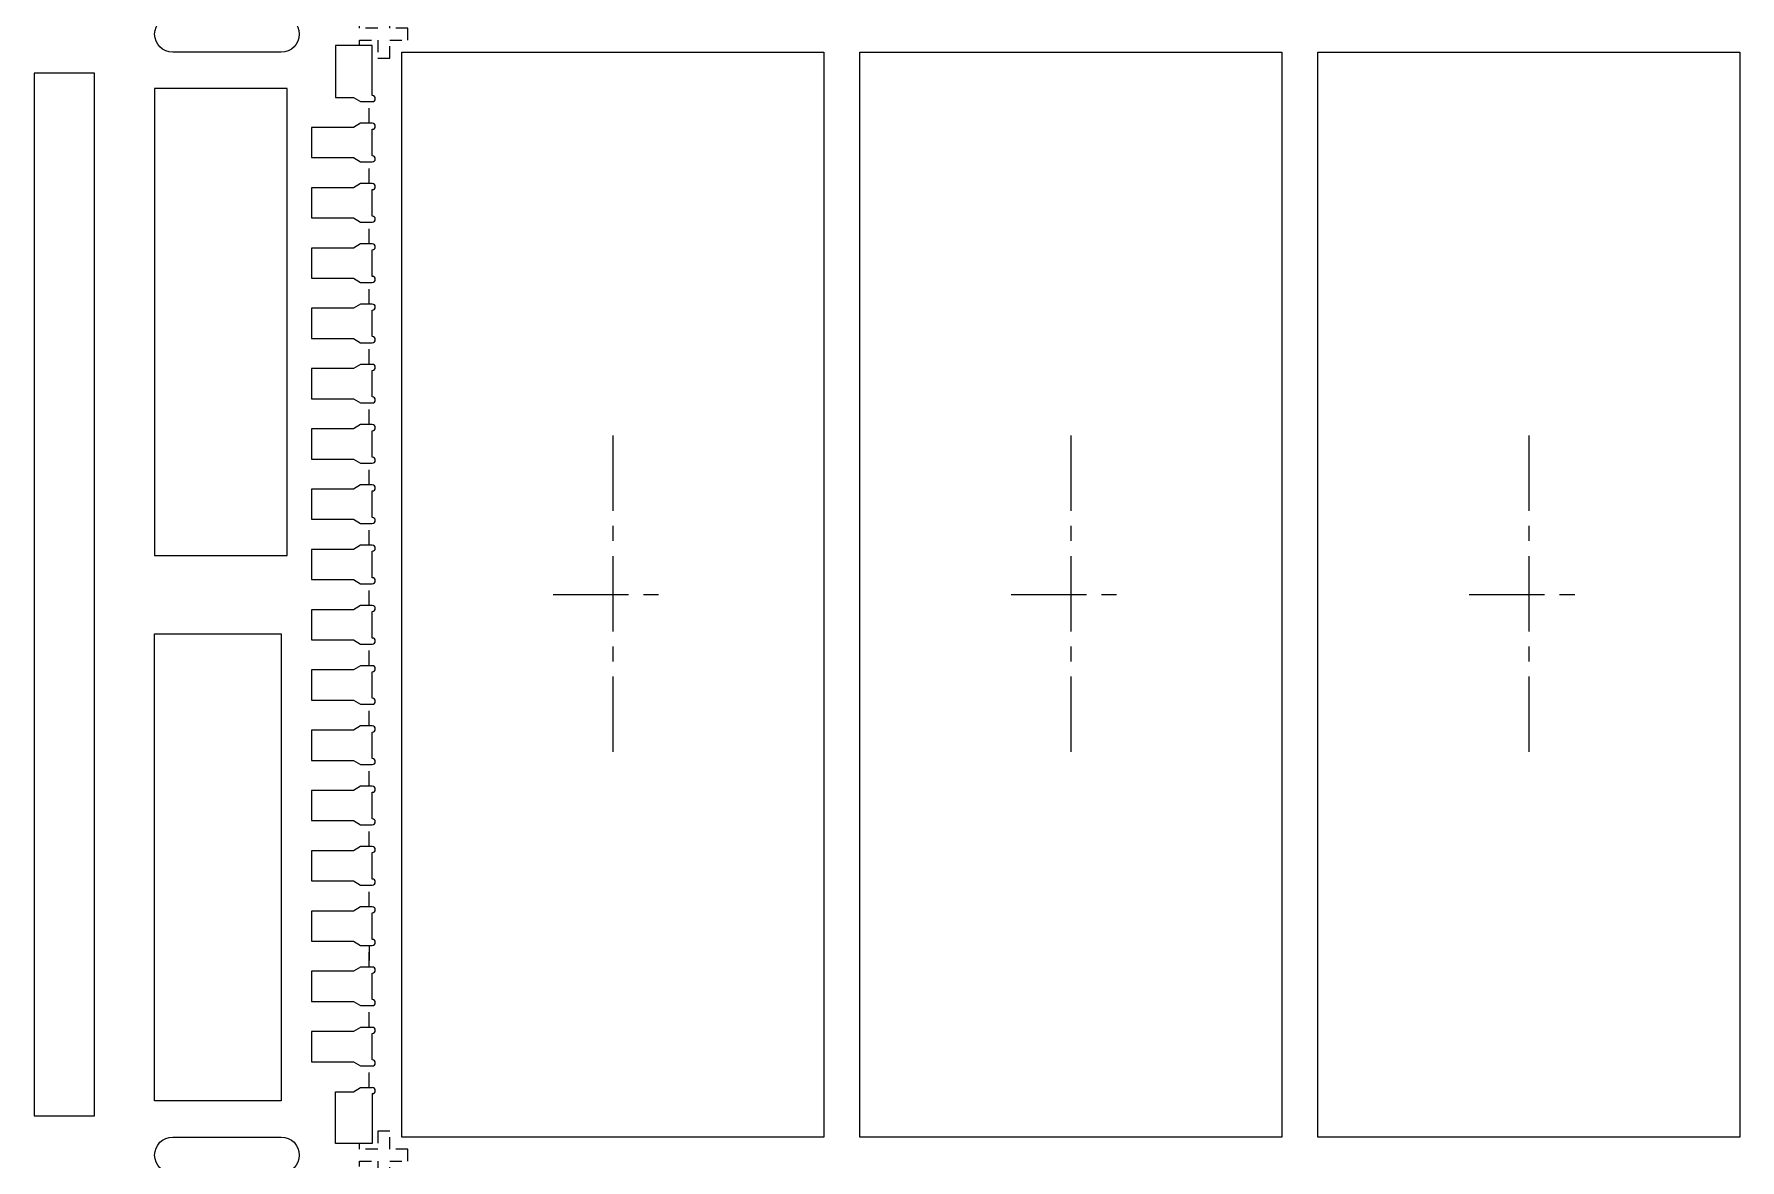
# Model space of a CAD drawing. Header units: millimetres. Extents: x -229 to -105, y -151 to 3.
# Drawn here: x -199.81 to -185.66, y -52.1 to -42.76 of the extents above; entities that cross this region are included whole.
import ezdxf

# ---------------------------------------------------------------- set-up
doc = ezdxf.new("R2010")
doc.units = ezdxf.units.MM
doc.linetypes.add('CENTER', pattern=[2, 1.25, -0.25, 0.25, -0.25])
doc.linetypes.add('HIDDEN', pattern=[0.375, 0.25, -0.125])
for name, color, linetype in [('1', 7, 'Continuous'), ('1D', 4, 'Continuous'), ('PKG', 2, 'Continuous'), ('中心线', 1, 'CENTER')]:
    doc.layers.add(name, color=color, linetype=linetype)

msp = doc.modelspace()

# ---------------------------------------------------------------- linework, layer by layer
at = {"lineweight": 9, "ltscale": 10, "elevation": -0.0526}
for points in [[(-197.764, -42.9123), (-198.664, -42.9123, -1), (-198.664, -42.6123), (-197.764, -42.6123, -1), (-197.764, -42.9123)], [(-197.764, -52.2123), (-198.664, -52.2123, -1), (-198.664, -51.9123), (-197.764, -51.9123, -1), (-197.764, -52.2123)]]:
    msp.add_lwpolyline(points, format="xyb", dxfattribs=at)
at = {"lineweight": 9, "elevation": -0.0526}
msp.add_lwpolyline([(-199.814, -51.7373), (-199.314, -51.7373), (-199.314, -43.0873), (-199.814, -43.0873)], close=True, dxfattribs=at)
at = {"lineweight": 9, "ltscale": 10, "elevation": -0.0526}
for points in [[(-198.814, -43.2123), (-198.814, -47.0873), (-197.714, -47.0873), (-197.714, -43.2123)], [(-198.814, -51.6123), (-198.814, -47.7373), (-197.764, -47.7373), (-197.764, -51.6123)]]:
    msp.add_lwpolyline(points, close=True, dxfattribs=at)
at = {"layer": '1', "lineweight": 9}
for p, q in [((-197.314, -42.8573, -0.0526), (-197.314, -43.2873, -0.0526)), ((-197.009, -42.8573, -0.0526), (-197.314, -42.8573, -0.0526)), ((-197.314, -42.8573, -0.0526), (-197.314, -43.2723, -0.0526)), ((-197.009, -43.2723, -0.0526), (-197.009, -42.8573, -0.0526)), ((-197.314, -43.2873, -0.0526), (-197.164, -43.2873, -0.0526)), ((-197.164, -43.2873, -0.0526), (-197.107, -43.3223, -0.0526)), ((-197.009, -43.2723, -0.0526), (-197.009, -43.2723, -0.0526)), ((-197.107, -43.3223, -0.0526), (-197.009, -43.3223, -0.0526)), ((-197.164, -51.5373, -0.0526), (-197.107, -51.5023, -0.0526)), ((-197.107, -51.5023, -0.0526), (-197.009, -51.5023, -0.0526)), ((-197.314, -51.9673, -0.0526), (-197.314, -51.5373, -0.0526)), ((-197.314, -51.5373, -0.0526), (-197.164, -51.5373, -0.0526)), ((-197.314, -51.9673, -0.0526), (-197.314, -51.5523, -0.0526)), ((-197.009, -51.5523, -0.0526), (-197.009, -51.5523, -0.0526)), ((-197.009, -51.5523, -0.0526), (-197.009, -51.9673, -0.0526)), ((-197.009, -51.9673, -0.0526), (-197.314, -51.9673, -0.0526))]:
    msp.add_line(p, q, dxfattribs=at)
at = {"layer": '1', "color": 0, "lineweight": 9}
for p, q in [((-197.514, -43.5373, -0.0526), (-197.514, -43.7873, -0.0526)), ((-197.164, -43.5373, -0.0526), (-197.514, -43.5373, -0.0526)), ((-197.107, -43.5023, -0.0526), (-197.164, -43.5373, -0.0526)), ((-197.009, -43.5023, -0.0526), (-197.107, -43.5023, -0.0526)), ((-197.009, -43.7723, -0.0526), (-197.009, -43.5523, -0.0526)), ((-197.514, -43.7873, -0.0526), (-197.164, -43.7873, -0.0526)), ((-197.164, -43.7873, -0.0526), (-197.107, -43.8223, -0.0526)), ((-197.107, -43.8223, -0.0526), (-197.009, -43.8223, -0.0526)), ((-197.107, -44.0023, -0.0526), (-197.164, -44.0373, -0.0526)), ((-197.009, -44.0023, -0.0526), (-197.107, -44.0023, -0.0526)), ((-197.514, -44.0373, -0.0526), (-197.514, -44.2873, -0.0526)), ((-197.164, -44.0373, -0.0526), (-197.514, -44.0373, -0.0526)), ((-197.009, -44.2723, -0.0526), (-197.009, -44.0523, -0.0526)), ((-197.514, -44.2873, -0.0526), (-197.164, -44.2873, -0.0526)), ((-197.164, -44.2873, -0.0526), (-197.107, -44.3223, -0.0526)), ((-197.107, -44.3223, -0.0526), (-197.009, -44.3223, -0.0526)), ((-197.514, -44.5373, -0.0526), (-197.514, -44.7873, -0.0526)), ((-197.164, -44.5373, -0.0526), (-197.514, -44.5373, -0.0526)), ((-197.107, -44.5023, -0.0526), (-197.164, -44.5373, -0.0526)), ((-197.009, -44.5023, -0.0526), (-197.107, -44.5023, -0.0526)), ((-197.009, -44.7723, -0.0526), (-197.009, -44.5523, -0.0526)), ((-197.514, -44.7873, -0.0526), (-197.164, -44.7873, -0.0526)), ((-197.164, -44.7873, -0.0526), (-197.107, -44.8223, -0.0526)), ((-197.107, -44.8223, -0.0526), (-197.009, -44.8223, -0.0526)), ((-197.514, -45.0373, -0.0526), (-197.514, -45.2873, -0.0526)), ((-197.164, -45.0373, -0.0526), (-197.514, -45.0373, -0.0526)), ((-197.107, -45.0023, -0.0526), (-197.164, -45.0373, -0.0526)), ((-197.009, -45.0023, -0.0526), (-197.107, -45.0023, -0.0526)), ((-197.009, -45.2723, -0.0526), (-197.009, -45.0523, -0.0526)), ((-197.514, -45.2873, -0.0526), (-197.164, -45.2873, -0.0526)), ((-197.164, -45.2873, -0.0526), (-197.107, -45.3223, -0.0526)), ((-197.107, -45.3223, -0.0526), (-197.009, -45.3223, -0.0526)), ((-197.514, -45.5373, -0.0526), (-197.514, -45.7873, -0.0526)), ((-197.164, -45.5373, -0.0526), (-197.514, -45.5373, -0.0526)), ((-197.107, -45.5023, -0.0526), (-197.164, -45.5373, -0.0526)), ((-197.009, -45.5023, -0.0526), (-197.107, -45.5023, -0.0526)), ((-197.009, -45.7723, -0.0526), (-197.009, -45.5523, -0.0526)), ((-197.514, -45.7873, -0.0526), (-197.164, -45.7873, -0.0526)), ((-197.164, -45.7873, -0.0526), (-197.107, -45.8223, -0.0526)), ((-197.107, -45.8223, -0.0526), (-197.009, -45.8223, -0.0526)), ((-197.514, -46.0373, -0.0526), (-197.514, -46.2873, -0.0526)), ((-197.164, -46.0373, -0.0526), (-197.514, -46.0373, -0.0526)), ((-197.107, -46.0023, -0.0526), (-197.164, -46.0373, -0.0526)), ((-197.009, -46.0023, -0.0526), (-197.107, -46.0023, -0.0526)), ((-197.009, -46.2723, -0.0526), (-197.009, -46.0523, -0.0526)), ((-197.514, -46.2873, -0.0526), (-197.164, -46.2873, -0.0526)), ((-197.164, -46.2873, -0.0526), (-197.107, -46.3223, -0.0526)), ((-197.107, -46.3223, -0.0526), (-197.009, -46.3223, -0.0526)), ((-197.514, -46.5373, -0.0526), (-197.514, -46.7873, -0.0526)), ((-197.164, -46.5373, -0.0526), (-197.514, -46.5373, -0.0526)), ((-197.107, -46.5023, -0.0526), (-197.164, -46.5373, -0.0526)), ((-197.009, -46.5023, -0.0526), (-197.107, -46.5023, -0.0526)), ((-197.009, -46.7723, -0.0526), (-197.009, -46.5523, -0.0526)), ((-197.514, -46.7873, -0.0526), (-197.164, -46.7873, -0.0526)), ((-197.164, -46.7873, -0.0526), (-197.107, -46.8223, -0.0526)), ((-197.107, -46.8223, -0.0526), (-197.009, -46.8223, -0.0526)), ((-197.514, -47.0373, -0.0526), (-197.514, -47.2873, -0.0526)), ((-197.164, -47.0373, -0.0526), (-197.514, -47.0373, -0.0526)), ((-197.107, -47.0023, -0.0526), (-197.164, -47.0373, -0.0526)), ((-197.009, -47.0023, -0.0526), (-197.107, -47.0023, -0.0526)), ((-197.009, -47.2723, -0.0526), (-197.009, -47.0523, -0.0526)), ((-197.514, -47.2873, -0.0526), (-197.164, -47.2873, -0.0526)), ((-197.164, -47.2873, -0.0526), (-197.107, -47.3223, -0.0526)), ((-197.107, -47.3223, -0.0526), (-197.009, -47.3223, -0.0526)), ((-197.514, -47.5373, -0.0526), (-197.514, -47.7873, -0.0526)), ((-197.164, -47.5373, -0.0526), (-197.514, -47.5373, -0.0526)), ((-197.107, -47.5023, -0.0526), (-197.164, -47.5373, -0.0526)), ((-197.009, -47.5023, -0.0526), (-197.107, -47.5023, -0.0526)), ((-197.009, -47.7723, -0.0526), (-197.009, -47.5523, -0.0526)), ((-197.514, -47.7873, -0.0526), (-197.164, -47.7873, -0.0526)), ((-197.164, -47.7873, -0.0526), (-197.107, -47.8223, -0.0526)), ((-197.107, -47.8223, -0.0526), (-197.009, -47.8223, -0.0526)), ((-197.514, -48.0373, -0.0526), (-197.514, -48.2873, -0.0526)), ((-197.164, -48.0373, -0.0526), (-197.514, -48.0373, -0.0526)), ((-197.107, -48.0023, -0.0526), (-197.164, -48.0373, -0.0526)), ((-197.009, -48.0023, -0.0526), (-197.107, -48.0023, -0.0526)), ((-197.009, -48.2723, -0.0526), (-197.009, -48.0523, -0.0526)), ((-197.514, -48.2873, -0.0526), (-197.164, -48.2873, -0.0526)), ((-197.164, -48.2873, -0.0526), (-197.107, -48.3223, -0.0526)), ((-197.107, -48.3223, -0.0526), (-197.009, -48.3223, -0.0526)), ((-197.107, -48.5023, -0.0526), (-197.164, -48.5373, -0.0526)), ((-197.009, -48.5023, -0.0526), (-197.107, -48.5023, -0.0526)), ((-197.514, -48.5373, -0.0526), (-197.514, -48.7873, -0.0526)), ((-197.164, -48.5373, -0.0526), (-197.514, -48.5373, -0.0526)), ((-197.009, -48.7723, -0.0526), (-197.009, -48.5523, -0.0526)), ((-197.514, -48.7873, -0.0526), (-197.164, -48.7873, -0.0526)), ((-197.164, -48.7873, -0.0526), (-197.107, -48.8223, -0.0526)), ((-197.107, -48.8223, -0.0526), (-197.009, -48.8223, -0.0526)), ((-197.514, -49.0373, -0.0526), (-197.514, -49.2873, -0.0526)), ((-197.164, -49.0373, -0.0526), (-197.514, -49.0373, -0.0526)), ((-197.107, -49.0023, -0.0526), (-197.164, -49.0373, -0.0526)), ((-197.009, -49.0023, -0.0526), (-197.107, -49.0023, -0.0526)), ((-197.009, -49.2723, -0.0526), (-197.009, -49.0523, -0.0526)), ((-197.514, -49.2873, -0.0526), (-197.164, -49.2873, -0.0526)), ((-197.164, -49.2873, -0.0526), (-197.107, -49.3223, -0.0526)), ((-197.107, -49.3223, -0.0526), (-197.009, -49.3223, -0.0526)), ((-197.107, -49.5023, -0.0526), (-197.164, -49.5373, -0.0526)), ((-197.009, -49.5023, -0.0526), (-197.107, -49.5023, -0.0526)), ((-197.514, -49.5373, -0.0526), (-197.514, -49.7873, -0.0526)), ((-197.164, -49.5373, -0.0526), (-197.514, -49.5373, -0.0526)), ((-197.009, -49.7723, -0.0526), (-197.009, -49.5523, -0.0526)), ((-197.514, -49.7873, -0.0526), (-197.164, -49.7873, -0.0526)), ((-197.164, -49.7873, -0.0526), (-197.107, -49.8223, -0.0526)), ((-197.107, -49.8223, -0.0526), (-197.009, -49.8223, -0.0526)), ((-197.514, -50.0373, -0.0526), (-197.514, -50.2873, -0.0526)), ((-197.164, -50.0373, -0.0526), (-197.514, -50.0373, -0.0526)), ((-197.107, -50.0023, -0.0526), (-197.164, -50.0373, -0.0526)), ((-197.009, -50.0023, -0.0526), (-197.107, -50.0023, -0.0526)), ((-197.009, -50.2723, -0.0526), (-197.009, -50.0523, -0.0526)), ((-197.514, -50.2873, -0.0526), (-197.164, -50.2873, -0.0526)), ((-197.164, -50.2873, -0.0526), (-197.107, -50.3223, -0.0526)), ((-197.107, -50.3223, -0.0526), (-197.009, -50.3223, -0.0526)), ((-197.107, -50.5023, -0.0526), (-197.164, -50.5373, -0.0526)), ((-197.009, -50.5023, -0.0526), (-197.107, -50.5023, -0.0526)), ((-197.514, -50.5373, -0.0526), (-197.514, -50.7873, -0.0526)), ((-197.164, -50.5373, -0.0526), (-197.514, -50.5373, -0.0526)), ((-197.009, -50.7723, -0.0526), (-197.009, -50.5523, -0.0526)), ((-197.514, -50.7873, -0.0526), (-197.164, -50.7873, -0.0526)), ((-197.164, -50.7873, -0.0526), (-197.107, -50.8223, -0.0526)), ((-197.107, -50.8223, -0.0526), (-197.009, -50.8223, -0.0526)), ((-197.514, -51.0373, -0.0526), (-197.514, -51.2873, -0.0526)), ((-197.164, -51.0373, -0.0526), (-197.514, -51.0373, -0.0526)), ((-197.107, -51.0023, -0.0526), (-197.164, -51.0373, -0.0526)), ((-197.009, -51.0023, -0.0526), (-197.107, -51.0023, -0.0526)), ((-197.009, -51.2723, -0.0526), (-197.009, -51.0523, -0.0526)), ((-197.514, -51.2873, -0.0526), (-197.164, -51.2873, -0.0526)), ((-197.164, -51.2873, -0.0526), (-197.107, -51.3223, -0.0526)), ((-197.107, -51.3223, -0.0526), (-197.009, -51.3223, -0.0526))]:
    msp.add_line(p, q, dxfattribs=at)
at = {"layer": '1', "lineweight": 9}
for centre in [(-197.009, -43.2973, -0.0526), (-197.009, -51.5273, -0.0526)]:
    msp.add_arc(centre, 0.025, 270, 90, dxfattribs=at)
at = {"layer": '1', "color": 0, "lineweight": 9}
for centre in [(-197.009, -43.5273, -0.0526), (-197.009, -43.7973, -0.0526), (-197.009, -44.0273, -0.0526), (-197.009, -44.2973, -0.0526), (-197.009, -44.5273, -0.0526), (-197.009, -44.7973, -0.0526), (-197.009, -45.0273, -0.0526), (-197.009, -45.2973, -0.0526), (-197.009, -45.5273, -0.0526), (-197.009, -45.7973, -0.0526), (-197.009, -46.0273, -0.0526), (-197.009, -46.2973, -0.0526), (-197.009, -46.5273, -0.0526), (-197.009, -46.7973, -0.0526), (-197.009, -47.0273, -0.0526), (-197.009, -47.2973, -0.0526), (-197.009, -47.5273, -0.0526), (-197.009, -47.7973, -0.0526), (-197.009, -48.0273, -0.0526), (-197.009, -48.2973, -0.0526), (-197.009, -48.5273, -0.0526), (-197.009, -48.7973, -0.0526), (-197.009, -49.0273, -0.0526), (-197.009, -49.2973, -0.0526), (-197.009, -49.5273, -0.0526), (-197.009, -49.7973, -0.0526), (-197.009, -50.0273, -0.0526), (-197.009, -50.2973, -0.0526), (-197.009, -50.5273, -0.0526), (-197.009, -50.7973, -0.0526), (-197.009, -51.0273, -0.0526), (-197.009, -51.2973, -0.0526)]:
    msp.add_arc(centre, 0.025, 270, 90, dxfattribs=at)
at = {"layer": '1D', "color": 4, "linetype": 'HIDDEN', "lineweight": 9, "ltscale": 0.2, "elevation": -0.0526}
for points in [[(-197.114, -42.8573), (-197.114, -42.8123), (-196.964, -42.8123), (-196.964, -42.9623), (-196.864, -42.9623), (-196.864, -42.9623), (-196.864, -42.8123), (-196.714, -42.8123), (-196.714, -42.7123), (-196.864, -42.7123), (-196.864, -42.5623), (-196.964, -42.5623), (-196.964, -42.7123), (-197.114, -42.7123), (-197.114, -42.6673)], [(-197.114, -52.1573), (-197.114, -52.1123), (-196.964, -52.1123), (-196.964, -52.2623), (-196.864, -52.2623), (-196.864, -52.2623), (-196.864, -52.1123), (-196.714, -52.1123), (-196.714, -52.0123), (-196.864, -52.0123), (-196.864, -51.8623), (-196.964, -51.8623), (-196.964, -52.0123), (-197.114, -52.0123), (-197.114, -51.9673)]]:
    msp.add_lwpolyline(points, dxfattribs=at)
at = {"layer": '1D', "color": 4, "linetype": 'HIDDEN', "lineweight": 9, "ltscale": 0.5, "elevation": -0.0526}
for points in [[(-197.034, -43.5023), (-197.034, -43.3223)], [(-197.034, -44.0023), (-197.034, -43.8223)], [(-197.034, -44.5023), (-197.034, -44.3223)], [(-197.034, -45.0023), (-197.034, -44.8223)], [(-197.034, -45.5023), (-197.034, -45.3223)], [(-197.034, -46.0023), (-197.034, -45.8223)], [(-197.034, -46.5023), (-197.034, -46.3223)], [(-197.034, -47.0023), (-197.034, -46.8223)], [(-197.034, -47.5023), (-197.034, -47.3223)], [(-197.034, -48.0023), (-197.034, -47.8223)], [(-197.034, -48.5023), (-197.034, -48.3223)], [(-197.034, -49.0023), (-197.034, -48.8223)], [(-197.034, -49.5023), (-197.034, -49.3223)], [(-197.034, -50.0023), (-197.034, -49.8223)], [(-197.034, -51.0023), (-197.034, -50.8223)], [(-197.034, -51.5023), (-197.034, -51.3223)]]:
    msp.add_lwpolyline(points, dxfattribs=at)
msp.add_lwpolyline([(-197.034, -50.3223), (-197.034, -50.5023)], close=True, dxfattribs=at)
at = {"layer": 'PKG', "linetype": 'Continuous', "lineweight": 9, "elevation": -0.0526}
for points in [[(-196.764, -51.9123), (-196.764, -42.9123), (-193.264, -42.9123), (-193.264, -51.9123)], [(-192.964, -51.9123), (-192.964, -42.9123), (-189.464, -42.9123), (-189.464, -51.9123)], [(-189.164, -51.9123), (-189.164, -42.9123), (-185.664, -42.9123), (-185.664, -51.9123)]]:
    msp.add_lwpolyline(points, close=True, dxfattribs=at)
at = {"layer": '中心线', "lineweight": 9, "ltscale": 0.5}
for p, q in [((-195.014, -46.0923, -0.0526), (-195.014, -48.7323, -0.0526)), ((-191.214, -46.0923, -0.0526), (-191.214, -48.7323, -0.0526)), ((-187.414, -46.0923, -0.0526), (-187.414, -48.7323, -0.0526)), ((-195.509, -47.4123, -0.0526), (-194.519, -47.4123, -0.0526)), ((-191.709, -47.4123, -0.0526), (-190.719, -47.4123, -0.0526)), ((-187.909, -47.4123, -0.0526), (-186.919, -47.4123, -0.0526))]:
    msp.add_line(p, q, dxfattribs=at)

doc.saveas('drawing.dxf')
